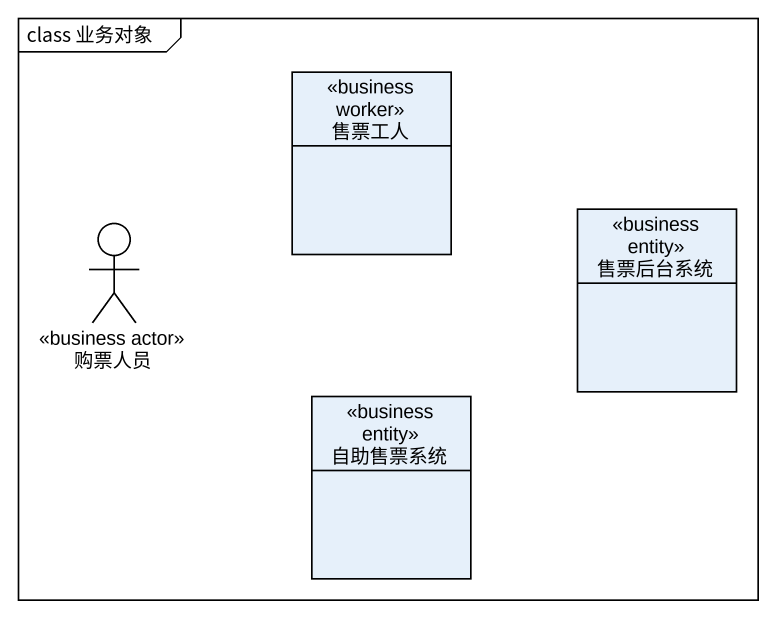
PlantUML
@startuml
mainframe class 业务对象
allowmixing
hide circle
hide empty members
class 售票工人 <<business worker>>
class 售票后台系统 <<business entity>>
actor 购票人员 <<business actor>>
class 自助售票系统 <<business entity>>
@enduml
